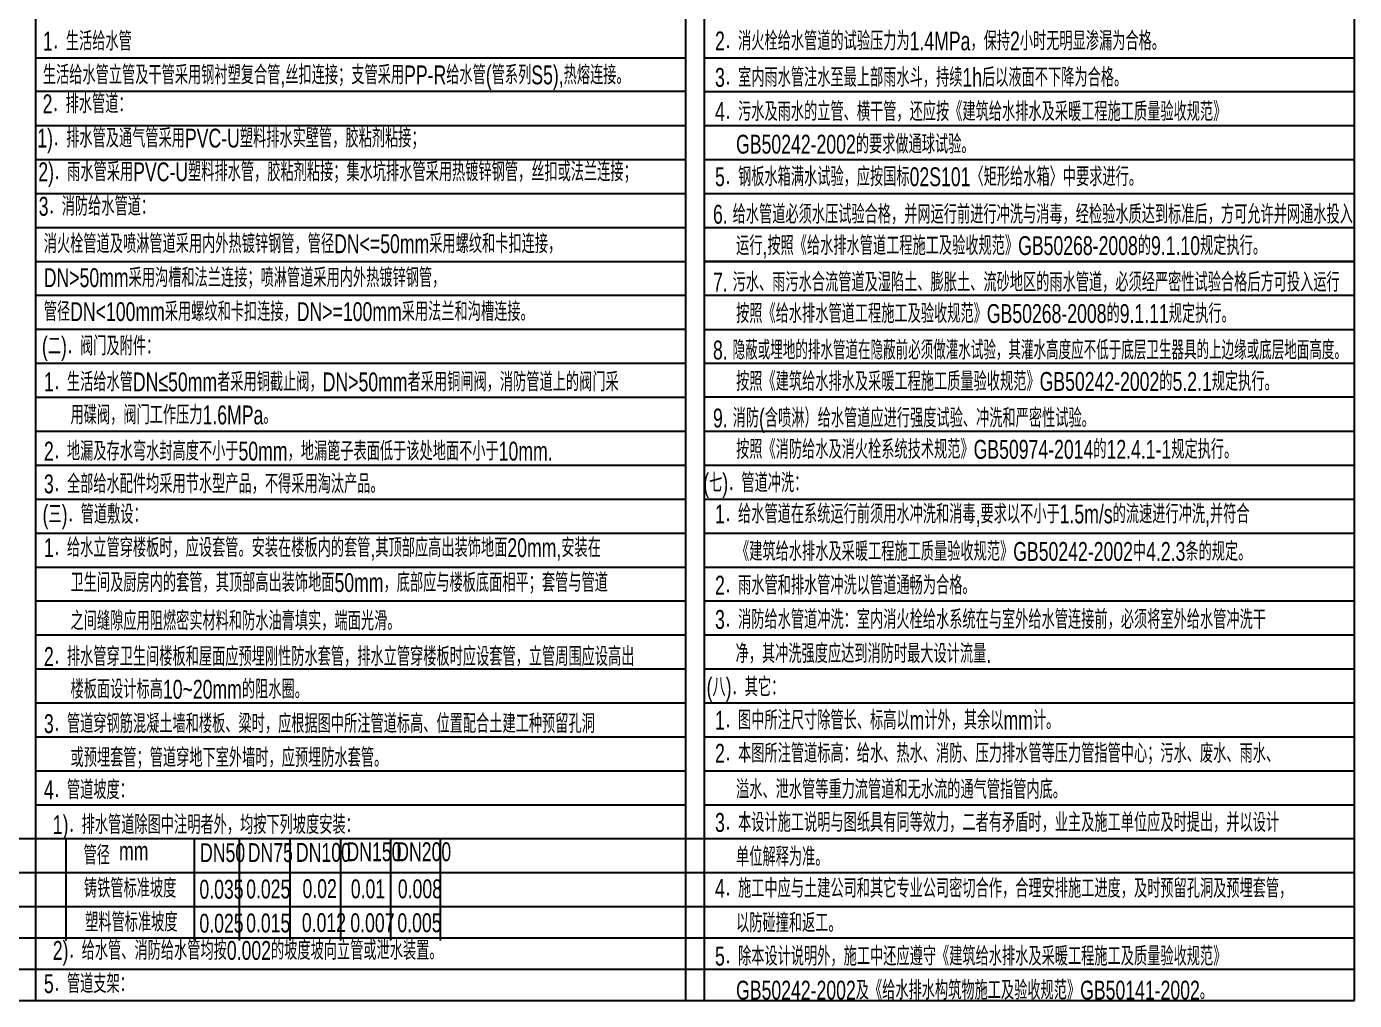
# Model space of a CAD drawing. Extents: x 795723 to 6584336, y 16443136 to 18851075.
# Drawn here: x 1981245 to 2016461, y 17853233 to 17879046 of the extents above; entities that cross this region are included whole.
import ezdxf

# ---------------------------------------------------------------- set-up
doc = ezdxf.new("R2010")
doc.units = 0
doc.header["$LTSCALE"] = 1000
doc.header["$MEASUREMENT"] = 0
doc.layers.add('JZ_0', color=7, linetype='Continuous')
doc.layers.add('JZ_TEXT', color=42, linetype='Continuous')
doc.styles.add('DXF', font='ros.shx', dxfattribs={"width": 0.7, "bigfont": 'hzs.shx'})
doc.styles.add('gps_hz', font='hztxt_e.shx', dxfattribs={"width": 0.7, "bigfont": 'hztxt.shx'})

msp = doc.modelspace()

# ---------------------------------------------------------------- linework, layer by layer
at = {"layer": 'JZ_0', "color": 8}
for p, q in [((1981494.8, 17853233.3), (1981494.8, 17901621.3)), ((1998727.8, 17853233.3), (1998727.8, 17901621.3)), ((1999227.9, 17853233.3), (1999227.9, 17901621.3)), ((2016460.9, 17853233.3), (2016460.9, 17901621.3)), ((1981494.8, 17878221.3), (1998727.8, 17878221.3)), ((1999227.9, 17878221.3), (2016460.9, 17878221.3)), ((1998727.8, 17877321.3), (1981494.8, 17877321.3)), ((1999227.9, 17877321.3), (2016460.9, 17877321.3)), ((1981494.8, 17876421.3), (1998727.8, 17876421.3)), ((1999227.9, 17876421.3), (2016460.9, 17876421.3)), ((1981494.8, 17875521.3), (1998727.8, 17875521.3)), ((1999227.9, 17875521.3), (2016460.9, 17875521.3)), ((1981494.8, 17874621.3), (1998727.8, 17874621.3)), ((1999227.9, 17874621.3), (2016460.9, 17874621.3)), ((1981494.8, 17873721.3), (1998727.8, 17873721.3)), ((1999227.9, 17873721.3), (2016460.9, 17873721.3)), ((1981494.8, 17872821.3), (1998727.8, 17872821.3)), ((2016460.9, 17872821.3), (1999227.9, 17872821.3)), ((1999227.9, 17872821.3), (2016460.9, 17872821.3)), ((1998727.8, 17871921.3), (1981494.8, 17871921.3)), ((2016460.9, 17871921.3), (1999227.9, 17871921.3)), ((1998727.8, 17871021.3), (1981494.8, 17871021.3)), ((1999227.9, 17871021.3), (2016460.9, 17871021.3)), ((1981494.8, 17870121.3), (1998727.8, 17870121.3)), ((1999227.9, 17870121.3), (2016460.9, 17870121.3)), ((1981494.8, 17869221.3), (1998727.8, 17869221.3)), ((1981494.8, 17869221.3), (1998727.8, 17869221.3)), ((2016460.9, 17869221.3), (1999227.9, 17869221.3)), ((1981494.8, 17868321.3), (1998727.8, 17868321.3)), ((1999227.9, 17868321.3), (2016460.9, 17868321.3)), ((1981494.8, 17867421.3), (1998727.8, 17867421.3)), ((1999227.9, 17867421.3), (2016460.9, 17867421.3)), ((1981494.8, 17866521.3), (1998727.8, 17866521.3)), ((1999227.9, 17866521.3), (2016460.9, 17866521.3)), ((1981494.8, 17865621.3), (1998727.8, 17865621.3)), ((1981494.8, 17865621.3), (1998727.8, 17865621.3)), ((1999227.9, 17865621.3), (2016460.9, 17865621.3)), ((1999227.9, 17865621.3), (2016460.9, 17865621.3)), ((1981494.8, 17864721.3), (1998727.8, 17864721.3)), ((1999227.9, 17864721.3), (2016460.9, 17864721.3)), ((1981494.8, 17863821.3), (1998727.8, 17863821.3)), ((1999227.9, 17863821.3), (2016460.9, 17863821.3)), ((1981494.8, 17862921.3), (1998727.8, 17862921.3)), ((1999227.9, 17862921.3), (2016460.9, 17862921.3)), ((1981494.8, 17862021.3), (1998727.8, 17862021.3)), ((1999227.9, 17862021.3), (2016460.9, 17862021.3)), ((1981494.8, 17861121.3), (1998727.8, 17861121.3)), ((1999227.9, 17861121.3), (2016460.9, 17861121.3)), ((1981494.8, 17860221.3), (1998727.8, 17860221.3)), ((1999227.9, 17860221.3), (2016460.9, 17860221.3)), ((1981494.8, 17859321.3), (1998727.8, 17859321.3)), ((1999227.9, 17859321.3), (2016460.9, 17859321.3)), ((1981494.8, 17858421.3), (1998727.8, 17858421.3)), ((1999227.9, 17858421.3), (2016460.9, 17858421.3)), ((1963761.6, 17857521.3), (2016460.9, 17857521.3)), ((1982289.5, 17857521.3), (1982289.5, 17854821.3)), ((1985693.9, 17857521.3), (1985693.9, 17854821.3)), ((1986881.8, 17857521.3), (1986881.8, 17854821.3)), ((1988228.1, 17857521.3), (1988228.1, 17854821.3)), ((1989574.4, 17857521.3), (1989574.4, 17854821.3)), ((1990894.3, 17857521.3), (1990894.3, 17854821.3)), ((1992214.2, 17857521.3), (1992214.2, 17854821.3)), ((1963761.6, 17856621.3), (2016460.9, 17856621.3)), ((1963761.6, 17855721.3), (2016460.9, 17855721.3)), ((1963761.6, 17854892), (2016460.9, 17854892)), ((1963761.6, 17854062.6), (2016460.9, 17854062.6)), ((1963761.6, 17853233.3), (2016460.9, 17853233.3))]:
    msp.add_line(p, q, dxfattribs=at)

# ---------------------------------------------------------------- texts
at = {"layer": 'JZ_TEXT', "width": 0.7}
for s, style, p in [('1．生活给水管', 'gps_hz', (1981676.5, 17878408.9)), ('2．消火栓给水管道的试验压力为1.4MPa，保持2小时无明显渗漏为合格。', 'gps_hz', (1999503.7, 17878415.1)), ('生活给水管立管及干管采用钢衬塑复合管,丝扣连接；支管采用PP-R给水管(管系列S5),热熔连接。', 'gps_hz', (1981676.5, 17877515.5)), ('3．室内雨水管注水至最上部雨水斗，持续1h后以液面不下降为合格。', 'gps_hz', (1999503.7, 17877449.1)), ('2．排水管道：', 'gps_hz', (1981670.9, 17876748.5)), ('4．污水及雨水的立管、横干管，还应按《建筑给水排水及采暖工程施工质量验收规范》', 'gps_hz', (1999503.7, 17876543.2)), ('1)．排水管及通气管采用PVC-U塑料排水实壁管，胶粘剂粘接；', 'gps_hz', (1981529.2, 17875840.3)), ('GB50242-2002的要求做通球试验。', 'gps_hz', (2000061.5, 17875679.4)), ('2)．雨水管采用PVC-U塑料排水管，胶粘剂粘接；集水坑排水管采用热镀锌钢管，丝扣或法兰连接；', 'gps_hz', (1981555.8, 17874945.7)), ('5．钢板水箱满水试验，应按国标02S101〈矩形给水箱〉中要求进行。', 'gps_hz', (1999503.7, 17874815.4)), ('3．消防给水管道：', 'gps_hz', (1981567.1, 17874032.1)), ('6. 给水管道必须水压试验合格，并网运行前进行冲洗与消毒，经检验水质达到标准后，方可允许并网通水投入', 'gps_hz', (1999449.8, 17873821.5)), ('消火栓管道及喷淋管道采用内外热镀锌钢管，管径DN<=50mm采用螺纹和卡扣连接，', 'gps_hz', (1981701.2, 17873039.4)), ('运行,按照《给水排水管道工程施工及验收规范》GB50268-2008的9.1.10规定执行。', 'gps_hz', (2000061.5, 17872989.9)), ('DN>50mm采用沟槽和法兰连接；喷淋管道采用内外热镀锌钢管，', 'gps_hz', (1981701.2, 17872140.5)), ('7. 污水、雨污水合流管道及湿陷土、膨胀土、流砂地区的雨水管道，必须经严密性试验合格后方可投入运行', 'gps_hz', (1999449.8, 17872021.5)), ('管径DN<100mm采用螺纹和卡扣连接，DN>=100mm采用法兰和沟槽连接。', 'gps_hz', (1981701.2, 17871240.5)), ('按照《给水排水管道工程施工及验收规范》GB50268-2008的9.1.11规定执行。', 'gps_hz', (2000061.5, 17871189.9)), ('(二)．阀门及附件：', 'gps_hz', (1981652.1, 17870329.5)), ('8. 隐蔽或埋地的排水管道在隐蔽前必须做灌水试验，其灌水高度应不低于底层卫生器具的上边缘或底层地面高度。', 'DXF', (1999449.8, 17870221.5)), ('1．生活给水管DN≤50mm者采用铜截止阀，DN>50mm者采用铜闸阀，消防管道上的阀门采', 'gps_hz', (1981705.1, 17869377.5)), ('按照《建筑给水排水及采暖工程施工质量验收规范》GB50242-2002的5.2.1规定执行。', 'gps_hz', (2000061.5, 17869389.9)), ('用碟阀，阀门工作压力1.6MPa。', 'gps_hz', (1982411.3, 17868502.6)), ('9. 消防(含喷淋）给水管道应进行强度试验、冲洗和严密性试验。', 'gps_hz', (1999449.8, 17868421.5)), ('2．地漏及存水弯水封高度不小于50mm，地漏篦子表面低于该处地面不小于10mm.', 'gps_hz', (1981705.1, 17867542.8)), ('按照《消防给水及消火栓系统技术规范》GB50974-2014的12.4.1-1规定执行。', 'gps_hz', (2000061.5, 17867589.9)), ('3．全部给水配件均采用节水型产品，不得采用淘汰产品。', 'gps_hz', (1981705.1, 17866675.1)), ('  (七)．管道冲洗：', 'gps_hz', (1998930.1, 17866702.9)), ('(三)．管道敷设：', 'gps_hz', (1981669.7, 17865868.2)), ('1．给水管道在系统运行前须用水冲洗和消毒,要求以不小于1.5m/s的流速进行冲洗,并符合', 'gps_hz', (1999503.7, 17865876.9)), ('1．给水立管穿楼板时，应设套管。安装在楼板内的套管,其顶部应高出装饰地面20mm,安装在', 'gps_hz', (1981705.1, 17864983)), ('《建筑给水排水及采暖工程施工质量验收规范》GB50242-2002中4.2.3条的规定。', 'gps_hz', (2000061.5, 17864883.6)), ('卫生间及厨房内的套管，其顶部高出装饰地面50mm，底部应与楼板底面相平；套管与管道', 'gps_hz', (1982411.3, 17864059.1)), ('2．雨水管和排水管冲洗以管道通畅为合格。', 'gps_hz', (1999503.7, 17863989.7)), ('之间缝隙应用阻燃密实材料和防水油膏填实，端面光滑。', 'gps_hz', (1982411.3, 17863044.9)), ('3．消防给水管道冲洗：室内消火栓给水系统在与室外给水管连接前，必须将室外给水管冲洗干', 'gps_hz', (1999503.7, 17863081.3)), ('净，其冲洗强度应达到消防时最大设计流量.', 'gps_hz', (2000047.6, 17862176.1)), ('2．排水管穿卫生间楼板和屋面应预埋刚性防水套管，排水立管穿楼板时应设套管，立管周围应设高出', 'gps_hz', (1981705.1, 17862099.6)), ('楼板面设计标高10~20mm的阻水圈。', 'gps_hz', (1982411.3, 17861231)), ('(八)．其它：', 'gps_hz', (1999279.5, 17861290.8)), ('1．图中所注尺寸除管长、标高以m计外，其余以mm计。', 'gps_hz', (1999503.7, 17860412.3)), ('3．管道穿钢筋混凝土墙和楼板、粱时，应根据图中所注管道标高、位置配合土建工种预留孔洞', 'gps_hz', (1981705.1, 17860320.2)), ('或预埋套管；管道穿地下室外墙时，应预埋防水套管。', 'gps_hz', (1982411.3, 17859419.4)), ('2．本图所注管道标高：给水、热水、消防、压力排水管等压力管指管中心；污水、废水、雨水、', 'gps_hz', (1999503.7, 17859534.2)), ('4．管道坡度：', 'gps_hz', (1981705.1, 17858565.8)), ('溢水、泄水管等重力流管道和无水流的通气管指管内底。', 'gps_hz', (2000061.5, 17858575.7)), ('1)．排水管道除图中注明者外，均按下列坡度安装：', 'gps_hz', (1981940.3, 17857643)), ('3．本设计施工说明与图纸具有同等效力，二者有矛盾时，业主及施工单位应及时提出，并以设计', 'gps_hz', (1999503.7, 17857701)), ('管径', 'gps_hz', (1982755.4, 17856834.2)), ('mm', 'gps_hz', (1983698.1, 17856943.3)), ('DN50', 'gps_hz', (1985845.4, 17856901.6)), ('DN75', 'gps_hz', (1987111.6, 17856901.7)), ('DN100', 'gps_hz', (1988389.1, 17856906.6)), ('DN150', 'gps_hz', (1989729.7, 17856923.9)), ('DN200', 'gps_hz', (1991049.6, 17856923.9)), ('单位解释为准。', 'gps_hz', (2000061.5, 17856791)), ('铸铁管标准坡度', 'gps_hz', (1982767.1, 17855955.8)), ('0.035', 'gps_hz', (1985829, 17855930.1)), ('0.025', 'gps_hz', (1987068.7, 17855936)), ('0.02', 'gps_hz', (1988563, 17855946.5)), ('0.01', 'gps_hz', (1989844, 17855941)), ('0.008', 'gps_hz', (1991091.7, 17855941)), ('4．施工中应与土建公司和其它专业公司密切合作，合理安排施工进度，及时预留孔洞及预埋套管，', 'gps_hz', (1999503.7, 17855953.4)), ('塑料管标准坡度', 'gps_hz', (1982798.3, 17855056.2)), ('0.025', 'gps_hz', (1985829, 17855030.1)), ('0.015', 'gps_hz', (1987068.7, 17855036)), ('0.012', 'gps_hz', (1988546.2, 17855046.9)), ('0.007', 'gps_hz', (1989831.9, 17855041.4)), ('0.005', 'gps_hz', (1991079.6, 17855041.4)), ('以防碰撞和返工。', 'gps_hz', (2000061.5, 17855037.9)), ('2)．给水管、消防给水管均按0.002的坡度坡向立管或泄水装置。', 'gps_hz', (1981940.3, 17854308.4)), ('5．除本设计说明外，施工中还应遵守《建筑给水排水及采暖工程施工及质量验收规范》', 'gps_hz', (1999503.7, 17854156.4)), ('5．管道支架：', 'gps_hz', (1981705.1, 17853427.5)), ('GB50242-2002及《给水排水构筑物施工及验收规范》GB50141-2002。', 'gps_hz', (2000061.5, 17853255.5))]:
    msp.add_text(s, height=500, dxfattribs=dict(at, style=style)).set_placement(p)

doc.saveas('drawing.dxf')
